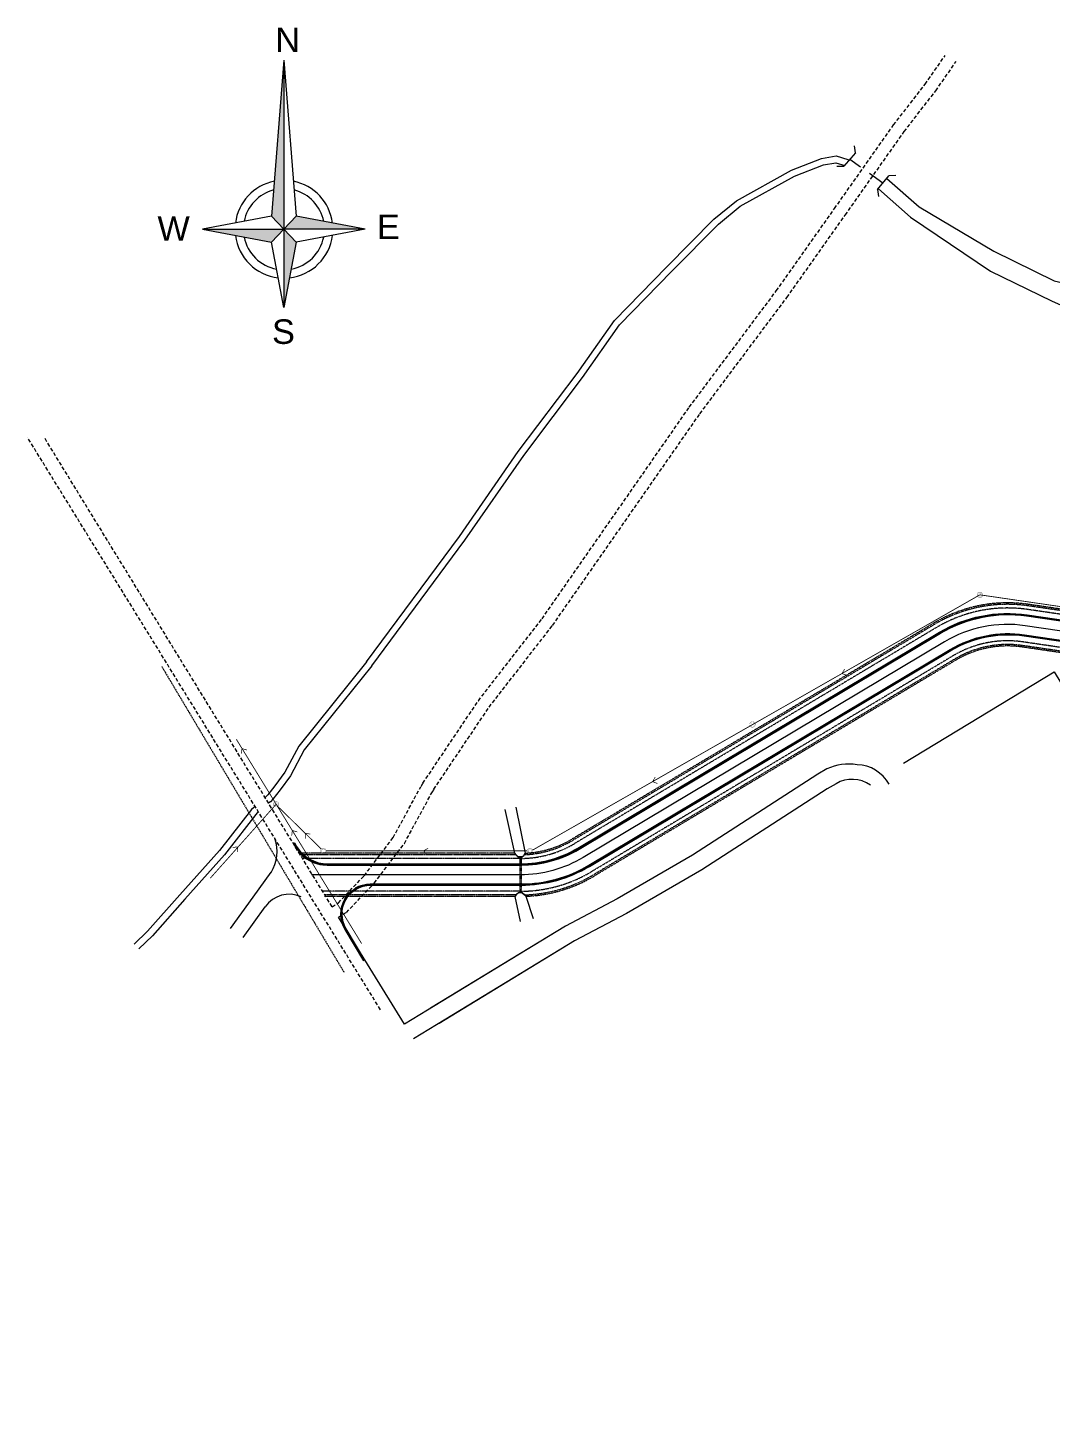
# Model space of a CAD drawing. Header units: millimetres. Extents: x 553474 to 556484, y 6145926 to 6146600.
# Drawn here: x 555558 to 555976, y 6146022 to 6146585 of the extents above; entities that cross this region are included whole.
import ezdxf

# ---------------------------------------------------------------- set-up
doc = ezdxf.new("R2010")
doc.units = ezdxf.units.MM
for name, pattern in [('( Hidden )', [0.375, 0.25, -0.125]), ('1_EDISER_PLANTA NIVEL +0.00-10-01-2014$0$AUXILIAR - PLANO LEYENDA MUROS$0$HIDDEN', [0.375, 0.25, -0.125]), ('HIDDEN', [0.375, 0.25, -0.125])]:
    doc.linetypes.add(name, pattern=pattern)
doc.layers.add('8', color=8, linetype='Continuous', lineweight=0)
doc.styles.add('ARIAL', font='arial.ttf', dxfattribs={"width": 0.8})
doc.styles.add('topografia rev A (17-04-08)$0$Standard', font='txt')
doc.linetypes.add('topografia rev A (17-04-08)$0$CERCO', pattern='A,0.5,-0.005,["X",topografia rev A (17-04-08)$0$Standard,S=0.5,R=0,X=-0.1,Y=-0.25],4', length=4.505)

# ---------------------------------------------------------------- blocks, each defined once
blk = doc.blocks.new('A$C705D3138')
h = blk.add_hatch(color=256)
h.paths.add_polyline_path([(-81.33, -111.91), (-117.11, -111.91), (-86.74, -117.61)])
h.paths.add_polyline_path([(-75.93, -117.64), (-81.33, -111.91), (-81.33, -111.91), (-81.33, -146.42)])
h.paths.add_polyline_path([(-75.92, -106.2), (-81.33, -111.91), (-45.55, -111.91)])
h.paths.add_polyline_path([(-81.33, -37.57), (-86.74, -106.2), (-81.33, -111.91)])
at = {"linetype": 'Continuous', "ltscale": 300}
for p, q in [((-81.33, -37.57), (-86.74, -106.2)), ((-81.33, -37.57), (-75.92, -106.2)), ((-81.33, -37.57), (-81.33, -146.42)), ((-86.74, -106.2), (-117.11, -111.91)), ((-75.92, -106.2), (-86.74, -117.61)), ((-81.33, -111.91), (-86.74, -106.2)), ((-45.55, -111.91), (-75.92, -106.2)), ((-117.11, -111.91), (-86.74, -117.61)), ((-45.55, -111.91), (-81.33, -111.91)), ((-75.92, -117.65), (-81.33, -111.91)), ((-45.55, -111.91), (-75.92, -117.61)), ((-81.33, -146.42), (-86.74, -117.61)), ((-75.92, -117.61), (-81.33, -146.42))]:
    blk.add_line(p, q, dxfattribs=at)
at = {"color": 0, "linetype": 'Continuous', "ltscale": 300}
blk.add_line((-117.11, -111.91), (-81.33, -111.91), dxfattribs=at)
at = {"linetype": 'Continuous', "ltscale": 300}
for radius, start, end in [(21.52, 101.2395, 172.76762), (21.52, 7.23238, 78.7605), (17.84, 104.60448, 168.91046), (17.84, 11.08954, 75.39552), (21.52, 187.23238, 263.42017), (21.52, 276.57983, 352.76762), (17.84, 191.08954, 259.71628), (17.84, 280.28372, 348.91046)]:
    blk.add_arc((-81.33, -111.91), radius, start, end, dxfattribs=at)
at = {"color": 7, "ltscale": 300, "style": 'ARIAL'}
for s, p in [('N', (-85.13, -33.97)), ('W', (-136.96, -116.98)), ('E', (-40.4, -116.26)), ('S', (-86.55, -162.38))]:
    blk.add_text(s, height=10.8, dxfattribs=at).set_placement(p)
blk = doc.blocks.new('CLOA')
at = {"const_width": 0.1875}
blk.add_lwpolyline([(-2.15625, 0, 1), (2.15625, 0, 1)], format="xyb", close=True, dxfattribs=at)

msp = doc.modelspace()

# ---------------------------------------------------------------- linework, layer by layer
at = {"layer": '8'}
for p, q in [((555896.146, 6146534.034), (555891.39, 6146528.573)), ((555896.146, 6146534.034), (555895.726, 6146536.867)), ((555888.526, 6146528.6), (555891.39, 6146528.573)), ((555893.85, 6146531.398), (555898.157, 6146528.31)), ((555901.799, 6146525.699), (555907.27, 6146521.776)), ((555905.049, 6146519.077), (555909.651, 6146524.668)), ((555912.514, 6146524.721), (555909.651, 6146524.668)), ((555905.049, 6146519.077), (555905.548, 6146516.256)), ((555757.006, 6146247.916), (555753.038, 6146265.863)), ((555761.323, 6146247.966), (555757.52, 6146266.728)), ((555757.647, 6146247.199), (555757.006, 6146247.916)), ((555760.785, 6146247.237), (555761.323, 6146247.966)), ((555757.713, 6146231.02), (555757.094, 6146230.316)), ((555757.094, 6146230.316), (555759.145, 6146220.099)), ((555760.911, 6146231.094), (555761.49, 6146230.357)), ((555761.49, 6146230.357), (555764.504, 6146221.231))]:
    msp.add_line(p, q, dxfattribs=at)
at = {"layer": '8', "linetype": 'HIDDEN'}
msp.add_line((555612.876, 6146324.242), (555687.273, 6146199.38), dxfattribs=at)
at = {"layer": '8', "linetype": '( Hidden )', "lineweight": 5, "ltscale": 0.08}
for p, q in [((555759.015, 6146246.316), (555759.015, 6146231.916)), ((555759.09, 6146246.316), (555759.09, 6146231.916)), ((555759.49, 6146246.318), (555759.49, 6146231.916)), ((555759.565, 6146246.318), (555759.565, 6146231.916))]:
    msp.add_line(p, q, dxfattribs=at)
at = {"layer": '8', "linetype": '1_EDISER_PLANTA NIVEL +0.00-10-01-2014$0$AUXILIAR - PLANO LEYENDA MUROS$0$HIDDEN', "lineweight": 0, "ltscale": 6}
for points in [[(555682.409, 6146226.101), (555684.982, 6146227.664), (555695.576, 6146238.776), (555707.389, 6146254.355), (555718.605, 6146275.071, -0.0238899), (555719.494, 6146276.541), (555742.156, 6146310.26), (555768.132, 6146343.718), (555828.245, 6146430.133), (555863.789, 6146477.656), (555887.534, 6146511.245), (555911.651, 6146545.408), (555924.556, 6146562.071), (555932.737, 6146573.849)], [(555685.004, 6146221.827), (555688.257, 6146223.803), (555699.633, 6146235.736), (555711.928, 6146251.95), (555723.362, 6146273.069, -0.0238899), (555723.955, 6146274.049), (555746.503, 6146307.597), (555772.448, 6146341.018), (555832.592, 6146427.477), (555868.123, 6146474.981), (555891.914, 6146508.636), (555915.957, 6146542.694), (555928.876, 6146559.375), (555937.145, 6146571.28)]]:
    msp.add_lwpolyline(points, format="xyb", dxfattribs=at)
at = {"layer": '8'}
for points in [[(555696.481, 6146326.162), (555734.378, 6146377.385), (555758.447, 6146412.008), (555782.516, 6146443.891), (555797.725, 6146465.563), (555819.15, 6146487.537), (555838.288, 6146506.944), (555847.543, 6146514.459), (555870.018, 6146526.969), (555882.247, 6146531.732), (555888.24, 6146532.784), (555892.998, 6146531.375), (555893.58, 6146531.088)], [(555698.665, 6146324.546), (555736.585, 6146375.802), (555760.647, 6146410.413), (555784.712, 6146442.292), (555799.823, 6146463.824), (555821.089, 6146485.635), (555840.117, 6146504.93), (555849.071, 6146512.201), (555871.177, 6146524.505), (555882.982, 6146529.103), (555888.081, 6146529.998), (555891.801, 6146528.897)], [(555908.764, 6146523.59), (555908.925, 6146523.51), (555922.056, 6146511.961), (555952.576, 6146493.858), (555977.225, 6146481.803), (556013.789, 6146473.376), (556039.37, 6146467.081)], [(555905.323, 6146519.41), (555905.443, 6146519.326), (555918.592, 6146507.761), (555951.212, 6146485.735), (555976.074, 6146473.576), (556007.303, 6146459.643), (556033.12, 6146453.29)], [(555696.547, 6146326.247), (555668.779, 6146291.668), (555663.135, 6146281.007), (555659.052, 6146275.529), (555656.255, 6146271.783), (555655.415, 6146271.001), (555655.228, 6146270.835)], [(555698.665, 6146324.546), (555671.059, 6146290.168), (555665.438, 6146279.551), (555661.23, 6146273.905), (555658.286, 6146269.963), (555657.242, 6146268.99), (555656.657, 6146268.472)], [(555880.718, 6146280.265), (555829.598, 6146247.159)], [(555884.373, 6146282.365), (555880.718, 6146280.265)], [(555884.496, 6146274.235), (555833.376, 6146241.129)], [(555888.151, 6146276.335), (555884.496, 6146274.235)], [(555650.973, 6146267.07), (555649.491, 6146265.76), (555636.464, 6146249.021), (555620.286, 6146230.995), (555607.116, 6146216.116), (555601.676, 6146210.823)], [(555652.29, 6146264.933), (555638.549, 6146247.278), (555622.314, 6146229.188), (555609.083, 6146214.24), (555603.57, 6146208.876)], [(555829.598, 6146247.159), (555798.781, 6146229.316)], [(555833.376, 6146241.129), (555802.559, 6146223.286), (555781.438, 6146212.167), (555715.662, 6146172.096)], [(555640.925, 6146217.154), (555650.254, 6146230.053), (555657.499, 6146240.142)], [(555798.781, 6146229.316), (555777.66, 6146218.197), (555722.582, 6146184.644)], [(555646.129, 6146213.551), (555655.086, 6146226.099)], [(555711.928, 6146178.153), (555685.004, 6146221.827)], [(555777.66, 6146218.197), (555711.928, 6146178.153)], [(555781.438, 6146212.167), (555726.109, 6146178.461)]]:
    msp.add_lwpolyline(points, dxfattribs=at)
at = {"layer": '8', "linetype": '1_EDISER_PLANTA NIVEL +0.00-10-01-2014$0$AUXILIAR - PLANO LEYENDA MUROS$0$HIDDEN', "lineweight": 0, "ltscale": 6}
for points in [[(555702.161, 6146184.037), (555558.11, 6146417.704)], [(555682.409, 6146226.101), (555564.985, 6146417.704)]]:
    msp.add_lwpolyline(points, dxfattribs=at)
at = {"layer": '8', "linetype": 'Continuous', "ltscale": 3, "const_width": 0.35}
for points in [[(555764.302, 6146249.229), (555946.888, 6146353.495)], [(555946.888, 6146353.495), (556022.202, 6146342.499)], [(555659.988, 6146267.323), (555678.021, 6146249.663)], [(555679.992, 6146248.917), (555762.086, 6146248.936)]]:
    msp.add_lwpolyline(points, dxfattribs=at)
at = {"layer": '8', "linetype": 'HIDDEN', "lineweight": 9, "ltscale": 0.5}
for points in [[(556083.229, 6146330.457), (555966.335, 6146347.523, 0.1725437), (555929.067, 6146340.095), (555781.496, 6146251.943, -0.1354368), (555759.29, 6146245.816), (555670.449, 6146245.816)], [(556042.996, 6146337.846), (555966.552, 6146349.007, 0.1725437), (555928.297, 6146341.382), (555780.726, 6146253.23, -0.126077), (555760.829, 6146247.344, -0.126077)], [(556042.424, 6146338.536), (555966.638, 6146349.601, 0.1725437), (555927.99, 6146341.897), (555780.419, 6146253.746, -0.1228911), (555761.323, 6146247.966, -0.1228911)], [(556081.293, 6146317.197), (555964.399, 6146334.264, 0.1725437), (555935.938, 6146328.591), (555788.368, 6146240.439, -0.1354368), (555759.29, 6146232.416), (555678.416, 6146232.416)], [(556040.909, 6146321.577), (555964.182, 6146332.779, 0.1725437), (555936.708, 6146327.303), (555789.137, 6146239.151, -0.1285215), (555760.873, 6146230.937, -0.1285215)], [(556040.227, 6146321.071), (555964.096, 6146332.186, 0.1725437), (555937.015, 6146326.788), (555789.444, 6146238.636, -0.1259246), (555761.49, 6146230.357, -0.1259246)]]:
    msp.add_lwpolyline(points, format="xyb", dxfattribs=at)
at = {"layer": '8', "lineweight": 25}
for points in [[(556075.08, 6146328.957), (555966.216, 6146344.851, 0.1725437), (555930.723, 6146337.777), (555783.152, 6146249.625, -0.1354368), (555759.562, 6146243.116), (555680.674, 6146243.116, -0.2642674), (555667.788, 6146250.438), (555666.833, 6146252.041)], [(556075.109, 6146329.155), (555966.245, 6146345.049, 0.1725437), (555930.62, 6146337.948), (555783.049, 6146249.796, -0.1354368), (555759.562, 6146243.316), (555680.674, 6146243.316, -0.2642674), (555667.96, 6146250.54), (555667.035, 6146252.093)], [(556082.491, 6146327.836), (555965.945, 6146344.851, 0.1725437), (555930.451, 6146337.777), (555782.88, 6146249.625, -0.1354368), (555759.29, 6146243.116), (555680.403, 6146243.116, -0.1922378), (555670.072, 6146247.24, -0.1922378)], [(556082.52, 6146328.034), (555965.974, 6146345.049, 0.1725437), (555930.349, 6146337.948), (555782.778, 6146249.796, -0.1354368), (555759.29, 6146243.316), (555680.403, 6146243.316, -0.1922378), (555670.21, 6146247.385, -0.1922378)], [(556081.607, 6146319.92), (555965.061, 6146336.935, 0.1725437), (555934.825, 6146330.909), (555787.254, 6146242.757, -0.1354368), (555759.562, 6146235.116), (555698.036, 6146235.116, 0.5819438), (555687.727, 6146216.973), (555695.345, 6146204.189)], [(556081.578, 6146319.722), (555965.032, 6146336.737, 0.1725437), (555934.928, 6146330.737), (555787.357, 6146242.585, -0.1354368), (555759.562, 6146234.916), (555698.036, 6146234.916, 0.5819438), (555687.899, 6146217.076), (555695.516, 6146204.291)]]:
    msp.add_lwpolyline(points, format="xyb", dxfattribs=at)
at = {"layer": '8', "lineweight": 0}
msp.add_lwpolyline([(556114.151, 6146319.171), (555965.367, 6146340.893, 0.1725437), (555932.502, 6146334.343), (555784.932, 6146246.191, -0.1354368), (555759.29, 6146239.116), (555674.056, 6146239.116)], format="xyb", dxfattribs=at)
at = {"layer": '8', "lineweight": 0, "ltscale": 2, "const_width": 0.28}
for points in [[(555891.692, 6146323.19), (555890.601, 6146321.353), (555892.599, 6146320.59)], [(555647.671, 6146290.11), (555645.616, 6146290.697), (555645.387, 6146288.571)], [(555814.353, 6146279.025), (555813.262, 6146277.188), (555815.26, 6146276.425)], [(555668.228, 6146256.643), (555666.174, 6146257.23), (555665.944, 6146255.104)], [(555673.592, 6146255.757), (555671.478, 6146256.071), (555671.529, 6146253.933)], [(555643.816, 6146248.4), (555643.965, 6146250.531), (555641.838, 6146250.316)], [(555721.63, 6146249.981), (555719.772, 6146248.926), (555721.129, 6146247.273)]]:
    msp.add_lwpolyline(points, dxfattribs=at)
at = {"layer": '8', "linetype": 'topografia rev A (17-04-08)$0$CERCO', "lineweight": 20, "ltscale": 2, "flags": 128}
msp.add_lwpolyline([(555915.665, 6146284.733), (555977.279, 6146322.064), (556122.004, 6146082.898), (556084.019, 6146059.861), (556084.019, 6146021.982), (556425.926, 6146021.982), (556425.926, 6146272.927), (556391.52, 6146307.108), (556172.3, 6146307.108), (556172.3, 6146291.358), (556156.511, 6146291.358)], dxfattribs=at)
at = {"layer": '8', "linetype": '( Hidden )', "ltscale": 3, "const_width": 0.35}
for points in [[(555694.463, 6146211.071), (555643.305, 6146294.545)], [(555659.594, 6146267.967), (555632.692, 6146237.743)]]:
    msp.add_lwpolyline(points, dxfattribs=at)
at = {"layer": '8', "linetype": 'HIDDEN', "lineweight": 9, "ltscale": 0.5}
for points in [[(555757.006, 6146247.916), (555669.53, 6146247.916)], [(555757.61, 6146247.316), (555669.53, 6146247.316)], [(555757.689, 6146230.916), (555679.336, 6146230.916)], [(555757.094, 6146230.316), (555679.336, 6146230.316)]]:
    msp.add_lwpolyline(points, dxfattribs=at)
at = {"layer": '8', "lineweight": 0}
for points in [[(555757.647, 6146247.199), (555757.587, 6146247.139)], [(555758.42, 6146246.313), (555757.587, 6146247.138)], [(555758.419, 6146246.433), (555757.647, 6146247.198)], [(555758.42, 6146246.313), (555760.02, 6146246.32), (555760.019, 6146246.44), (555758.419, 6146246.433), (555758.42, 6146246.313)], [(555760.019, 6146246.44), (555760.785, 6146247.212)], [(555760.02, 6146246.32), (555760.845, 6146247.153)], [(555760.785, 6146247.212), (555760.845, 6146247.153)], [(555758.478, 6146231.912), (555757.653, 6146231.079)], [(555757.713, 6146231.02), (555757.653, 6146231.079)], [(555758.478, 6146231.792), (555757.713, 6146231.02)], [(555758.478, 6146231.912), (555760.078, 6146231.919), (555760.078, 6146231.799), (555758.478, 6146231.792), (555758.478, 6146231.912)], [(555760.078, 6146231.919), (555760.911, 6146231.094)], [(555760.078, 6146231.799), (555760.851, 6146231.034)], [(555760.851, 6146231.034), (555760.911, 6146231.094)]]:
    msp.add_lwpolyline(points, dxfattribs=at)
at = {"layer": '8', "linetype": '( Hidden )', "lineweight": 5, "ltscale": 0.08}
for points in [[(555759.015, 6146246.316), (555759.565, 6146246.318)], [(555759.565, 6146245.116), (555759.015, 6146245.116)], [(555759.015, 6146233.116), (555759.565, 6146233.118)], [(555759.565, 6146233.116), (555759.015, 6146233.116)], [(555759.565, 6146231.916), (555759.015, 6146231.916)]]:
    msp.add_lwpolyline(points, dxfattribs=at)
at = {"layer": '8'}
for centre, radius, start, end in [((555893.458, 6146262.822), 21.552, 81.18883, 114.93147), ((555896.217, 6146268.522), 15.606, 29.27633, 88.0104), ((555894.735, 6146265.236), 12.905, 54.52307, 120.67715), ((555644.108, 6146248.637), 15.858, 327.60744, 19.73355), ((555664.961, 6146219.071), 12.121, 66.52049, 144.56069)]:
    msp.add_arc(centre, radius, start, end, dxfattribs=at)

# ---------------------------------------------------------------- block references
for name, p, xscale, yscale, zscale, rotation in [('A$C705D3138', (555738.233, 6146606.704), 0.9281250002142877, 0.928124999627471, 0.9281250003844779, 0.0001831157617971801), ('CLOA', (555946.888, 6146353.495, 11.559), 0.52500000002119, 0.525000000372529, 0.5250000000000004, 358.9618146073969), ('CLOA', (555946.888, 6146353.495, 11.559), 0.3499999999697033, 0.349999999627471, 0.3499999999999996, 358.9618146580933), ('CLOA', (555854.031, 6146300.543), 0.5250000000211898, 0.525000000372529, 0.525, 358.9618146073969), ('CLOA', (555854.031, 6146300.543), 0.3499999999697033, 0.349999999627471, 0.35, 358.9618146580933), ('CLOA', (555659.594, 6146267.967), 0.52500000002119, 0.525000000372529, 0.525, 358.9618146073969), ('CLOA', (555659.594, 6146267.967), 0.3499999999697033, 0.349999999627471, 0.35, 358.9618146580934), ('CLOA', (555678.86, 6146248.903), 0.52500000002119, 0.525000000372529, 0.525, 358.9618146073969), ('CLOA', (555678.86, 6146248.903), 0.3499999999697033, 0.349999999627471, 0.35, 358.9618146580934), ('CLOA', (555763.214, 6146248.916), 0.52500000002119, 0.525000000372529, 0.525, 358.9618146073969), ('CLOA', (555763.214, 6146248.916), 0.3499999999697033, 0.349999999627471, 0.35, 358.9618146580934)]:
    msp.add_blockref(name, p, dxfattribs=dict(at, xscale=xscale, yscale=yscale, zscale=zscale, rotation=rotation))

doc.saveas('drawing.dxf')
